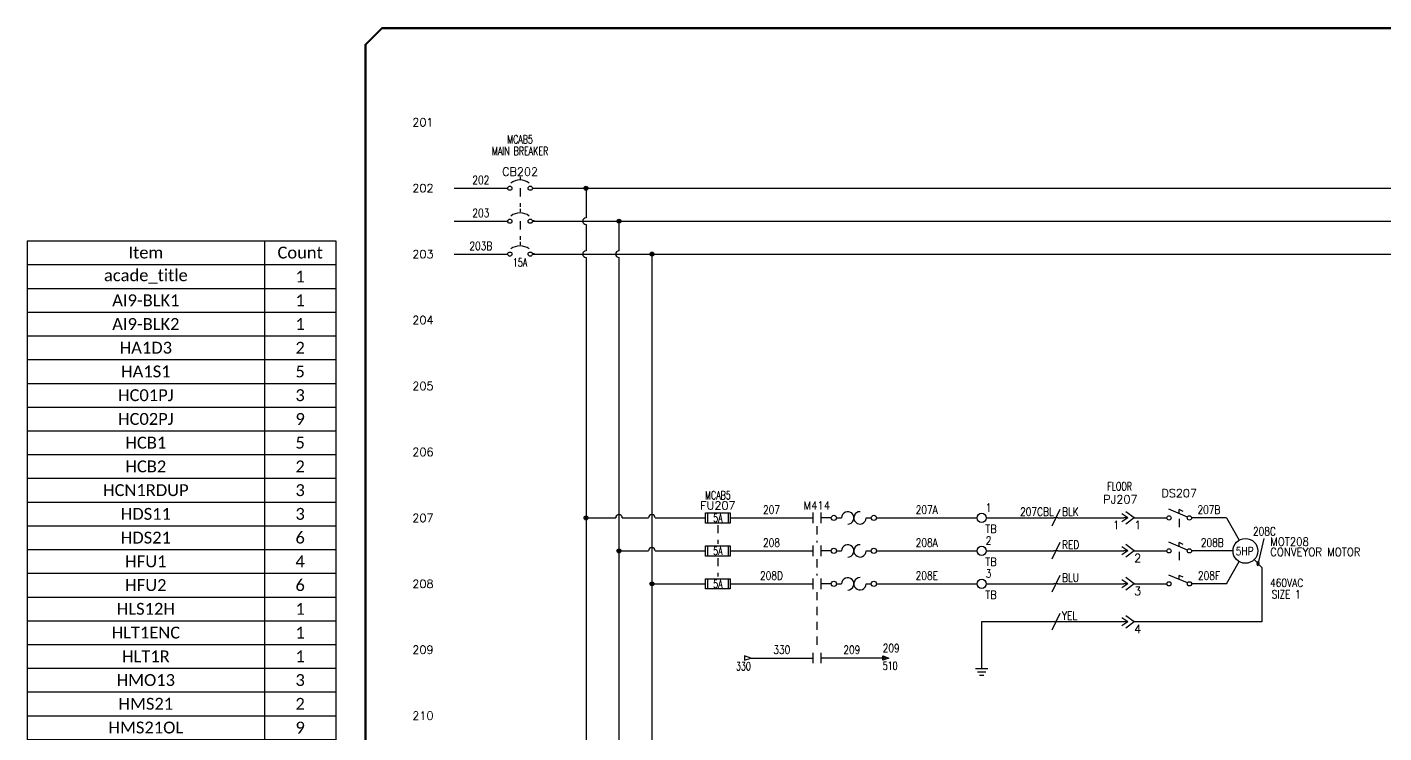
# Model space of a CAD drawing. Header units: inches. Extents: x -5.1 to 33.5, y 0 to 22.4.
# Drawn here: x -5.1 to 15.47, y 11.74 to 22.44 of the extents above; entities that cross this region are included whole.
import ezdxf
from ezdxf.enums import TextEntityAlignment as Align

# ---------------------------------------------------------------- set-up
doc = ezdxf.new("R2010")
doc.units = ezdxf.units.IN
doc.header["$MEASUREMENT"] = 0
doc.linetypes.add('HIDDEN2', pattern=[0.1875, 0.125, -0.0625])
doc.layers.add('BLK_10AWG', color=252, linetype='Continuous', lineweight=30)
for name, color, linetype in [('BLK_14AWG', 252, 'Continuous'), ('BLU_14AWG', 5, 'Continuous'), ('DESC', 150, 'Continuous'), ('GRN', 86, 'Continuous'), ('LINK', 252, 'HIDDEN2'), ('LOC', 8, 'Continuous'), ('MISC', 7, 'Continuous'), ('RED_14AWG', 1, 'Continuous'), ('SYMS', 7, 'Continuous'), ('TAGFIXED', 7, 'Continuous'), ('TAGS', 150, 'Continuous'), ('TERMS', 123, 'Continuous'), ('TITLE', 7, 'Continuous'), ('WIRENO', 72, 'Continuous'), ('WIREREF', 52, 'Continuous'), ('XREF', 7, 'Continuous'), ('YEL_14AWG', 2, 'Continuous')]:
    doc.layers.add(name, color=color, linetype=linetype)
doc.styles.add('ITALIC', font='ITALIC')
doc.styles.add('SIMPLEX', font='SIMPLEX')
doc.styles.get("Standard").update_dxf_attribs({"font": 'calibri.ttf'})
doc.styles.add('WD', font='romans.shx')

# ---------------------------------------------------------------- blocks, each defined once
blk = doc.blocks.new('WD_MLRH')
at = {"style": 'WD'}
blk.add_attdef('RUNGFIRST', text='', height=0.125, dxfattribs=at).set_placement((-0.25, 0), align=Align.MIDDLE_RIGHT)
at = {"style": 'WD', "flags": 1}
for tag, p in [('RUNGHORV', (-0.25, -0.127)), ('RUNGDIST', (-0.25, -0.2)), ('RUNGINC', (-0.25, -0.163)), ('WIRE-START', (-0.25, -0.356)), ('WIRE-GSUF', (-0.25, -0.396)), ('WIREMODE', (-0.25, -0.281)), ('RUNGCNT', (-0.25, -0.237)), ('WIREFMT', (-0.25, -0.321)), ('PH3SPACE', (-0.25, -0.437))]:
    blk.add_attdef(tag, text='', height=0.025, dxfattribs=at).set_placement(p, align=Align.RIGHT)
blk = doc.blocks.new('WDDOT')
for radius in [0.03, 0.0187, 0.00929]:
    blk.add_circle((0, 0), radius)
blk = doc.blocks.new('HFU2')
for p, q in [((-0.188, -0.078), (-0.188, 0.078)), ((-0.188, 0.078), (0.188, 0.078)), ((-0.156, 0.078), (-0.156, -0.078)), ((0.156, 0.078), (0.156, -0.078)), ((0.188, 0.078), (0.188, -0.078)), ((0.188, -0.078), (-0.188, -0.078))]:
    blk.add_line(p, q)
at = {"style": 'WD', "width": 0.7}
for tag, p in [('INST', (0, 0.451)), ('LOC', (0, 0.281))]:
    blk.add_attdef(tag, text='', height=0.125, dxfattribs=at).set_placement(p, align=Align.CENTER)
at = {"style": 'WD'}
blk.add_attdef('TAG2', text='', height=0.125, dxfattribs=at).set_placement((0, 0.125), align=Align.CENTER)
at = {"linetype": 'Continuous', "style": 'WD', "flags": 9}
for tag, p in [('FAMILY', (0.157, 0.251)), ('ASSYCODE', (0.188, 0.235)), ('MFG', (0.156, 0.083)), ('CAT', (0.156, 0.102))]:
    blk.add_attdef(tag, text='', height=0.01, dxfattribs=at).set_placement(p, align=Align.CENTER)
at = {"style": 'WD', "width": 0.7}
blk.add_attdef('RATING1', text='', height=0.125, dxfattribs=at).set_placement((0, 0), align=Align.MIDDLE_CENTER)
at = {"style": 'WD', "flags": 1}
for tag, p in [('X4TERM01', (-0.188, 0)), ('X1TERM02', (0.188, 0))]:
    blk.add_attdef(tag, p, '', height=0.01, dxfattribs=at)
at = {"style": 'WD'}
for tag, p in [('X2LINK', (0, 0.109)), ('X8LINK', (0, -0.109))]:
    blk.add_attdef(tag, p, '', height=0.01, dxfattribs=at)
at = {"linetype": 'Continuous', "style": 'WD', "flags": 8}
blk.add_attdef('TERM01', text='', height=0.125, dxfattribs=at).set_placement((-0.25, -0.031), align=Align.TOP_RIGHT)
blk.add_attdef('TERM02', text='', height=0.125, dxfattribs=at).set_placement((0.25, -0.031), align=Align.TOP_LEFT)
blk = doc.blocks.new('HMS21OL')
at = {"linetype": 'Continuous'}
for p, q in [((-0.062, 0.08), (-0.062, -0.08)), ((0.062, 0.08), (0.062, -0.08))]:
    blk.add_line(p, q, dxfattribs=at)
for p, q in [((0.219, 0), (0.062, 0)), ((0.299, 0), (0.375, 0)), ((0.75, 0), (0.826, 0))]:
    blk.add_line(p, q)
for centre in [(0.259, 0), (0.866, 0)]:
    blk.add_circle(centre, 0.04, dxfattribs=at)
for centre, start, end in [((0.469, 0), 270.001, 540.002), ((0.656, 0), 90, 360.001)]:
    blk.add_arc(centre, 0.0938, start, end)
at = {"style": 'WD'}
for tag, width, p in [('INST', 0.7, (0, 0.451)), ('TAG2', 0.9, (0, 0.125)), ('LOC', 0.7, (0, 0.281)), ('XREF', 0.7, (0, -0.297)), ('DESC1', 0.7, (0, -0.454)), ('DESC2', 0.7, (0, -0.61)), ('DESC3', 0.7, (0, -0.766))]:
    blk.add_attdef(tag, text='', height=0.125, dxfattribs=dict(at, width=width)).set_placement(p, align=Align.CENTER)
for tag, p, flags in [('X4TERM01', (-0.062, 0), 1), ('FAMILY', (0.097, 0.053), 9), ('CONTACT', (0.097, 0.036), 1), ('X1TERM02', (0.906, 0), 1)]:
    blk.add_attdef(tag, p, '', height=0.01, dxfattribs=dict(at, flags=flags))
for tag, p in [('X2LINK', (0, 0.125)), ('X8LINK', (0, -0.125))]:
    blk.add_attdef(tag, p, '', height=0.01, dxfattribs=at)
at = {"linetype": 'Continuous', "style": 'WD', "flags": 8}
blk.add_attdef('TERM01', text='', height=0.125, dxfattribs=at).set_placement((-0.125, -0.031), align=Align.TOP_RIGHT)
blk.add_attdef('TERM02', text='', height=0.125, dxfattribs=at).set_placement((0.969, -0.031), align=Align.TOP_LEFT)
blk = doc.blocks.new('HDS11')
for p, q in [((0.126, 0.013), (-0.156, 0.13)), ((0, 0.065), (0, 0.125)), ((0.062, 0.099), (0, 0.125))]:
    blk.add_line(p, q)
for centre in [(-0.155, 0), (0.155, 0)]:
    blk.add_circle(centre, 0.0322)
at = {"style": 'WD', "width": 0.7}
for tag, p in [('INST', (0, 0.951)), ('LOC', (0, 0.781)), ('DESC1', (0, 0.625)), ('DESC2', (0, 0.469)), ('RATING1', (0, 0.156)), ('XREF', (0, -0.236))]:
    blk.add_attdef(tag, text='', height=0.125, dxfattribs=at).set_placement(p, align=Align.CENTER)
at = {"style": 'WD'}
blk.add_attdef('TAG1', text='', height=0.125, dxfattribs=at).set_placement((0, 0.312), align=Align.CENTER)
for tag, p in [('X2LINK', (0, 0.438)), ('X8LINK', (0, -0.016))]:
    blk.add_attdef(tag, p, '', height=0.01, dxfattribs=at)
for tag, p, flags in [('X4TERM01', (-0.188, 0), 1), ('X1TERM02', (0.188, 0), 1), ('FAMILY', (0.206, 0.131), 9)]:
    blk.add_attdef(tag, p, '', height=0.01, dxfattribs=dict(at, flags=flags))
at = {"linetype": 'Continuous', "style": 'WD', "flags": 9}
for tag, p in [('ASSYCODE', (0.219, 0.062)), ('MFG', (0.228, 0.089)), ('CAT', (0.23, 0.108))]:
    blk.add_attdef(tag, text='', height=0.01, dxfattribs=at).set_placement(p, align=Align.CENTER)
at = {"linetype": 'Continuous', "style": 'WD', "flags": 8}
blk.add_attdef('TERM01', text='', height=0.125, dxfattribs=at).set_placement((-0.25, -0.031), align=Align.TOP_RIGHT)
blk.add_attdef('TERM02', text='', height=0.125, dxfattribs=at).set_placement((0.25, -0.031), align=Align.TOP_LEFT)
blk = doc.blocks.new('HDS21')
for p, q in [((0.126, 0.013), (-0.156, 0.13)), ((0, 0.065), (0, 0.125)), ((0.062, 0.099), (0, 0.125))]:
    blk.add_line(p, q)
for centre in [(-0.155, 0), (0.155, 0)]:
    blk.add_circle(centre, 0.0322)
at = {"style": 'WD', "width": 0.7}
for tag, p in [('INST', (0, 0.951)), ('LOC', (0, 0.781)), ('DESC1', (0, 0.625)), ('DESC2', (0, 0.469)), ('RATING1', (0, 0.156)), ('XREF', (0, -0.236))]:
    blk.add_attdef(tag, text='', height=0.125, dxfattribs=at).set_placement(p, align=Align.CENTER)
at = {"style": 'WD'}
blk.add_attdef('TAG2', text='', height=0.125, dxfattribs=at).set_placement((0, 0.312), align=Align.CENTER)
for tag, p in [('X2LINK', (0, 0.281)), ('X8LINK', (0, -0.016))]:
    blk.add_attdef(tag, p, '', height=0.01, dxfattribs=at)
for tag, p, flags in [('X4TERM01', (-0.188, 0), 1), ('X1TERM02', (0.188, 0), 1), ('FAMILY', (0.206, 0.131), 9)]:
    blk.add_attdef(tag, p, '', height=0.01, dxfattribs=dict(at, flags=flags))
at = {"linetype": 'Continuous', "style": 'WD', "flags": 8}
blk.add_attdef('TERM01', text='', height=0.125, dxfattribs=at).set_placement((-0.25, -0.031), align=Align.TOP_RIGHT)
blk.add_attdef('TERM02', text='', height=0.125, dxfattribs=at).set_placement((0.25, -0.031), align=Align.TOP_LEFT)
blk = doc.blocks.new('HCB1')
blk.add_line((0, 0.173), (0, 0.126))
for centre in [(-0.155, 0), (0.155, 0)]:
    blk.add_circle(centre, 0.0322)
blk.add_arc((0, -0.109), 0.234, 53.1301, 126.8699)
at = {"style": 'WD', "width": 0.7}
for tag, p in [('INST', (0, 0.826)), ('DESC1', (0, 0.5)), ('LOC', (0, 0.656)), ('DESC2', (0, 0.344)), ('RATING1', (0, -0.188)), ('XREF', (0, -0.344))]:
    blk.add_attdef(tag, text='', height=0.125, dxfattribs=at).set_placement(p, align=Align.CENTER)
at = {"style": 'WD'}
blk.add_attdef('TAG1', text='', height=0.125, dxfattribs=at).set_placement((0, 0.188), align=Align.CENTER)
for tag, p in [('X2LINK', (0, 0.219)), ('X8LINK', (0, 0))]:
    blk.add_attdef(tag, p, '', height=0.01, dxfattribs=at)
for tag, p, flags in [('X4TERM01', (-0.188, 0), 1), ('X1TERM02', (0.188, 0), 1), ('FAMILY', (0.205, 0.152), 9)]:
    blk.add_attdef(tag, p, '', height=0.01, dxfattribs=dict(at, flags=flags))
at = {"linetype": 'Continuous', "style": 'WD', "flags": 9}
for tag, p in [('ASSYCODE', (0.219, 0.062)), ('MFG', (0.228, 0.089)), ('CAT', (0.23, 0.108))]:
    blk.add_attdef(tag, text='', height=0.01, dxfattribs=at).set_placement(p, align=Align.CENTER)
at = {"linetype": 'Continuous', "style": 'WD', "flags": 8}
blk.add_attdef('TERM01', text='', height=0.125, dxfattribs=at).set_placement((-0.25, -0.031), align=Align.TOP_RIGHT)
blk.add_attdef('TERM02', text='', height=0.125, dxfattribs=at).set_placement((0.25, -0.031), align=Align.TOP_LEFT)
blk = doc.blocks.new('HCB2')
at = {"linetype": 'HIDDEN2'}
blk.add_line((0, 0.187), (0, 0.141), dxfattribs=at)
for centre in [(-0.155, 0), (0.155, 0)]:
    blk.add_circle(centre, 0.0322)
blk.add_arc((0, -0.109), 0.234, 53.1301, 126.8699)
at = {"style": 'WD', "width": 0.7}
for tag, p in [('INST', (0, 0.863)), ('DESC1', (0, 0.537)), ('LOC', (0, 0.693)), ('DESC2', (0, 0.38)), ('RATING1', (0, -0.188)), ('XREF', (0, -0.344))]:
    blk.add_attdef(tag, text='', height=0.125, dxfattribs=at).set_placement(p, align=Align.CENTER)
at = {"style": 'WD'}
blk.add_attdef('TAG2', text='', height=0.125, dxfattribs=at).set_placement((0, 0.224), align=Align.CENTER)
for tag, p in [('X2LINK', (0, 0.219)), ('X8LINK', (0, 0)), ('X1TERM02', (0.188, 0))]:
    blk.add_attdef(tag, p, '', height=0.01, dxfattribs=at)
for tag, p, flags in [('X4TERM01', (-0.188, 0), 1), ('FAMILY', (0.054, 0.183), 9)]:
    blk.add_attdef(tag, p, '', height=0.01, dxfattribs=dict(at, flags=flags))
at = {"linetype": 'Continuous', "style": 'WD', "flags": 8}
blk.add_attdef('TERM01', text='', height=0.125, dxfattribs=at).set_placement((-0.25, -0.031), align=Align.TOP_RIGHT)
blk.add_attdef('TERM02', text='', height=0.125, dxfattribs=at).set_placement((0.25, -0.031), align=Align.TOP_LEFT)
blk = doc.blocks.new('HMS21')
at = {"linetype": 'Continuous'}
for p, q in [((-0.062, 0.08), (-0.062, -0.08)), ((0.062, 0.08), (0.062, -0.08))]:
    blk.add_line(p, q, dxfattribs=at)
at = {"style": 'WD'}
for tag, width, p in [('INST', 0.7, (0, 0.451)), ('TAG2', 0.9, (0, 0.125)), ('LOC', 0.7, (0, 0.281)), ('XREF', 0.7, (0, -0.297)), ('DESC1', 0.7, (0, -0.454)), ('DESC2', 0.7, (0, -0.61)), ('DESC3', 0.7, (0, -0.766))]:
    blk.add_attdef(tag, text='', height=0.125, dxfattribs=dict(at, width=width)).set_placement(p, align=Align.CENTER)
for tag, p, flags in [('X4TERM01', (-0.062, 0), 1), ('X1TERM02', (0.062, 0), 1), ('FAMILY', (0.097, 0.053), 9), ('CONTACT', (0.097, 0.036), 1)]:
    blk.add_attdef(tag, p, '', height=0.01, dxfattribs=dict(at, flags=flags))
for tag, p in [('X2LINK', (0, 0.125)), ('X8LINK', (0, -0.125))]:
    blk.add_attdef(tag, p, '', height=0.01, dxfattribs=at)
at = {"linetype": 'Continuous', "style": 'WD', "flags": 8}
blk.add_attdef('TERM01', text='', height=0.125, dxfattribs=at).set_placement((-0.125, -0.031), align=Align.TOP_RIGHT)
blk.add_attdef('TERM02', text='', height=0.125, dxfattribs=at).set_placement((0.125, -0.031), align=Align.TOP_LEFT)
blk = doc.blocks.new('HC01PJ')
for p, q in [((-0.031, 0), (-0.125, 0.062)), ((-0.031, 0), (-0.125, -0.062)), ((-0.031, 0), (-0.094, 0)), ((0.062, 0), (-0.062, 0.094)), ((0.062, 0), (-0.062, -0.094))]:
    blk.add_line(p, q)
at = {"style": 'WD', "width": 0.7}
for tag, p in [('LOC', (0.094, 0.68)), ('DESC1', (0.094, 0.511)), ('DESC2', (0.094, 0.354))]:
    blk.add_attdef(tag, p, '', height=0.125, dxfattribs=at)
at = {"style": 'WD'}
for tag, p, height in [('TAG1', (0.094, 0.094), 0.125), ('X2LINK', (-0.062, 0.125), 0.01), ('X8LINK', (-0.062, -0.125), 0.01)]:
    blk.add_attdef(tag, p, '', height=height, dxfattribs=at)
for tag, p, flags in [('X4TERMDESC01', (-0.106, 0.022), 1), ('X4TERM01', (-0.094, 0), 1), ('FAMILY', (0.048, 0.121), 9), ('X1TERM02', (0.062, 0), 1), ('X1TERMDESC02', (0.067, 0.016), 1)]:
    blk.add_attdef(tag, p, '', height=0.01, dxfattribs=dict(at, flags=flags))
at = {"linetype": 'Continuous', "style": 'WD', "flags": 9}
for tag, p in [('ASSYCODE', (0.067, 0.044)), ('MFG', (0.072, 0.057)), ('CAT', (0.073, 0.077))]:
    blk.add_attdef(tag, text='', height=0.01, dxfattribs=at).set_placement(p, align=Align.CENTER)
at = {"linetype": 'Continuous', "style": 'WD', "flags": 8}
blk.add_attdef('TERM01', text='', height=0.125, dxfattribs=at).set_placement((-0.156, -0.047), align=Align.TOP_RIGHT)
blk.add_attdef('TERM02', text='', height=0.125, dxfattribs=at).set_placement((0.062, -0.047), align=Align.TOP_LEFT)
blk = doc.blocks.new('HC02PJ')
for p, q in [((-0.031, 0), (-0.125, 0.062)), ((-0.031, 0), (-0.125, -0.062)), ((-0.031, 0), (-0.094, 0)), ((0.062, 0), (-0.062, 0.094)), ((0.062, 0), (-0.062, -0.094))]:
    blk.add_line(p, q)
at = {"style": 'WD', "width": 0.7}
for tag, p in [('LOC', (0.094, 0.68)), ('DESC1', (0.094, 0.511)), ('DESC2', (0.094, 0.354))]:
    blk.add_attdef(tag, p, '', height=0.125, dxfattribs=at)
at = {"style": 'WD'}
for tag, p, height in [('TAG2', (0.094, 0.094), 0.125), ('X2LINK', (-0.062, 0.125), 0.01), ('X8LINK', (-0.062, -0.125), 0.01)]:
    blk.add_attdef(tag, p, '', height=height, dxfattribs=at)
for tag, p, flags in [('X4TERMDESC01', (-0.113, 0.019), 1), ('X4TERM01', (-0.094, 0), 1), ('FAMILY', (0.048, 0.121), 9), ('X1TERM02', (0.062, 0), 1), ('X1TERMDESC02', (0.067, 0.014), 1)]:
    blk.add_attdef(tag, p, '', height=0.01, dxfattribs=dict(at, flags=flags))
at = {"linetype": 'Continuous', "style": 'WD', "flags": 8}
blk.add_attdef('TERM01', text='', height=0.125, dxfattribs=at).set_placement((-0.156, -0.047), align=Align.TOP_RIGHT)
blk.add_attdef('TERM02', text='', height=0.125, dxfattribs=at).set_placement((0.062, -0.047), align=Align.TOP_LEFT)
blk = doc.blocks.new('HW01')
for p, q in [((0.062, 0.125), (-0.062, -0.125)), ((0.031, 0), (-0.031, 0))]:
    blk.add_line(p, q)
at = {"style": 'WD', "width": 0.7, "flags": 1}
for tag, p in [('INST', (0, 0.357)), ('LOC', (0, 0.188)), ('XREF', (0, -0.3)), ('DESC1', (0, -0.456)), ('DESC2', (0, -0.613))]:
    blk.add_attdef(tag, text='', height=0.125, dxfattribs=at).set_placement(p, align=Align.CENTER)
at = {"style": 'WD', "width": 0.8}
blk.add_attdef('TAG1', text='', height=0.125, dxfattribs=at).set_placement((-0.031, 0.031), align=Align.RIGHT)
at = {"style": 'WD', "flags": 1}
for tag, p in [('X4TERM01', (-0.031, 0)), ('X1TERM01', (0.031, 0))]:
    blk.add_attdef(tag, p, '', height=0.01, dxfattribs=at)
at = {"linetype": 'Continuous', "style": 'WD', "flags": 9}
blk.add_attdef('ASSYCODE', text='', height=0.01, dxfattribs=at).set_placement((0.029, 0.042), align=Align.CENTER)
at = {"style": 'WD'}
for tag, p in [('X2LINK', (0, 0.125)), ('X8LINK', (0, -0.125))]:
    blk.add_attdef(tag, p, '', height=0.01, dxfattribs=at)
at = {"style": 'WD', "flags": 9}
blk.add_attdef('FAMILY', text='', height=0.01, dxfattribs=at).set_placement((0.023, 0.118), align=Align.CENTER)
at = {"style": 'WD', "width": 0.8}
blk.add_attdef('RATING1', (0.094, 0.031), '', height=0.125, dxfattribs=at)
at = {"style": 'WD', "width": 0.8, "flags": 1}
blk.add_attdef('MFG', text='', height=0.0938, dxfattribs=at).set_placement((-0.125, -0.031), align=Align.TOP_RIGHT)
blk.add_attdef('CAT', text='', height=0.0938, dxfattribs=at).set_placement((0.031, -0.031), align=Align.TOP_LEFT)
blk = doc.blocks.new('HW02')
for p, q in [((0.062, 0.125), (-0.062, -0.125)), ((0.031, 0), (-0.031, 0))]:
    blk.add_line(p, q)
at = {"style": 'WD', "width": 0.7, "flags": 1}
for tag, p in [('INST', (0, 0.357)), ('LOC', (0, 0.188)), ('XREF', (0, -0.3)), ('DESC1', (0, -0.456)), ('DESC2', (0, -0.613))]:
    blk.add_attdef(tag, text='', height=0.125, dxfattribs=at).set_placement(p, align=Align.CENTER)
at = {"style": 'WD', "width": 0.8}
blk.add_attdef('TAG2', text='', height=0.125, dxfattribs=at).set_placement((-0.031, 0.031), align=Align.RIGHT)
at = {"style": 'WD', "flags": 1}
for tag, p in [('X4TERM01', (-0.031, 0)), ('X1TERM01', (0.031, 0))]:
    blk.add_attdef(tag, p, '', height=0.01, dxfattribs=at)
at = {"style": 'WD'}
for tag, p in [('X2LINK', (0, 0.125)), ('X8LINK', (0, -0.125))]:
    blk.add_attdef(tag, p, '', height=0.01, dxfattribs=at)
at = {"style": 'WD', "flags": 9}
blk.add_attdef('FAMILY', text='', height=0.01, dxfattribs=at).set_placement((0.023, 0.118), align=Align.CENTER)
at = {"style": 'WD', "width": 0.8}
blk.add_attdef('RATING1', (0.094, 0.031), '', height=0.125, dxfattribs=at)
blk = doc.blocks.new('HA1D3')
blk.add_lwpolyline([(-0.094, 0), (-0.094, -0.031), (0, 0), (-0.094, 0.031), (-0.094, 0)])
at = {"style": 'WD', "width": 0.8, "flags": 8}
blk.add_attdef('WIRENO', text='', height=0.125, dxfattribs=at).set_placement((0, 0.094), align=Align.RIGHT)
at = {"style": 'WD', "flags": 1}
blk.add_attdef('SIGCODE', text='', height=0.01, dxfattribs=at).set_placement((-0.02, 0.047), align=Align.RIGHT)
blk.add_attdef('X1TERM01', (0, 0), '', height=0.01, dxfattribs=at)
at = {"style": 'WD', "width": 0.7}
for tag, p in [('XREF', (0, -0.188)), ('DESC1', (0, -0.375))]:
    blk.add_attdef(tag, text='', height=0.125, dxfattribs=at).set_placement(p, align=Align.RIGHT)
blk = doc.blocks.new('HA1S1')
for points in [[(0, 0), (0, 0.031), (0.094, 0), (0, -0.031), (0, 0)], [(0.011, 0.016), (0.011, -0.016), (0.058, 0), (0.011, 0.016)]]:
    blk.add_lwpolyline(points)
at = {"style": 'WD', "width": 0.8, "flags": 8}
blk.add_attdef('WIRENO', (0, 0.087), '', height=0.125, dxfattribs=at)
at = {"style": 'WD', "flags": 1}
for tag, p in [('SIGCODE', (-0.02, 0.047)), ('X4TERM01', (0, 0))]:
    blk.add_attdef(tag, p, '', height=0.01, dxfattribs=at)
at = {"style": 'WD', "width": 0.7}
for tag, p in [('XREF', (0, -0.181)), ('DESC1', (0, -0.356))]:
    blk.add_attdef(tag, p, '', height=0.125, dxfattribs=at)
blk = doc.blocks.new('VGND2')
for p, q in [((0.09375, 0), (-0.09375, 0)), ((-0.0625, -0.046875), (0.0625, -0.046875)), ((-0.03125, -0.09375), (0.03125, -0.09375))]:
    blk.add_line(p, q)
at = {"style": 'WD', "flags": 1}
blk.add_attdef('X2TERM01', (0, 0), '', height=0.01, dxfattribs=at)
blk = doc.blocks.new('HFU1')
for p, q in [((-0.188, -0.078), (-0.188, 0.078)), ((-0.188, 0.078), (0.188, 0.078)), ((-0.156, 0.078), (-0.156, -0.078)), ((0.156, 0.078), (0.156, -0.078)), ((0.188, 0.078), (0.188, -0.078)), ((0.188, -0.078), (-0.188, -0.078))]:
    blk.add_line(p, q)
at = {"style": 'WD', "width": 0.7}
for tag, p in [('INST', (0, 0.451)), ('LOC', (0, 0.281))]:
    blk.add_attdef(tag, text='', height=0.125, dxfattribs=at).set_placement(p, align=Align.CENTER)
at = {"style": 'WD'}
blk.add_attdef('TAG1', text='', height=0.125, dxfattribs=at).set_placement((0, 0.125), align=Align.CENTER)
at = {"linetype": 'Continuous', "style": 'WD', "flags": 9}
for tag, p in [('ASSYCODE', (0.157, 0.251)), ('MFG', (0.156, 0.083)), ('CAT', (0.156, 0.102))]:
    blk.add_attdef(tag, text='', height=0.01, dxfattribs=at).set_placement(p, align=Align.CENTER)
at = {"style": 'WD', "width": 0.7}
blk.add_attdef('RATING1', text='', height=0.125, dxfattribs=at).set_placement((0, 0), align=Align.MIDDLE_CENTER)
at = {"style": 'WD'}
for tag, p, flags in [('X4TERM01', (-0.188, 0), 1), ('FAMILY', (0.129, 0.108), 9), ('X1TERM02', (0.188, 0), 1)]:
    blk.add_attdef(tag, p, '', height=0.01, dxfattribs=dict(at, flags=flags))
for tag, p in [('X2LINK', (0, 0.109)), ('X8LINK', (0, -0.109))]:
    blk.add_attdef(tag, p, '', height=0.01, dxfattribs=at)
at = {"linetype": 'Continuous', "style": 'WD', "flags": 8}
blk.add_attdef('TERM01', text='', height=0.125, dxfattribs=at).set_placement((-0.25, -0.031), align=Align.TOP_RIGHT)
blk.add_attdef('TERM02', text='', height=0.125, dxfattribs=at).set_placement((0.25, -0.031), align=Align.TOP_LEFT)
blk = doc.blocks.new('HT0002')
blk.add_circle((0, 0), 0.0699)
at = {"style": 'WD', "width": 0.7}
for tag, p in [('INST', (0.062, 0.42)), ('LOC', (0.062, 0.25))]:
    blk.add_attdef(tag, p, '', height=0.125, dxfattribs=at)
at = {"linetype": 'Continuous', "style": 'WD'}
for tag, p, height, width, flags in [('TERM01', (0.062, 0.094), 0.125, 0.8, 8), ('TAGSTRIP', (0.053, -0.229), 0.125, 0.9, 8), ('CAT', (0.213, -0.406), 0.109, 0.8, 1)]:
    blk.add_attdef(tag, p, '', height=height, dxfattribs=dict(at, width=width, flags=flags))
at = {"style": 'WD', "flags": 1}
for tag, p, height in [('X4TERM01', (-0.07, 0), 0.01), ('X4TERMDESC01', (-0.055, -0.023), 0.025), ('X2TERMDESC01', (-0.006, 0.029), 0.025), ('X2TERM01', (0, 0.07), 0.01), ('X2PIN01', (0.033, 0.084), 0.025), ('X1TERMDESC01', (0.039, 0.007), 0.025), ('X1TERM01', (0.07, 0), 0.01), ('X1PIN01', (0.087, 0.016), 0.025), ('X4PIN01', (-0.114, -0.038), 0.025), ('X8TERM01', (0, -0.07), 0.01), ('X8TERMDESC01', (0, -0.054), 0.025), ('X8PIN01', (0.026, -0.096), 0.025), ('LINKTERM', (0.095, -0.072), 0.025), ('STRIPSEQ', (0.29, -0.074), 0.025)]:
    blk.add_attdef(tag, p, '', height=height, dxfattribs=at)
at = {"linetype": 'Continuous', "style": 'WD', "width": 0.8, "flags": 1}
blk.add_attdef('MFG', text='', height=0.109, dxfattribs=at).set_placement((0.088, -0.406), align=Align.RIGHT)
at = {"style": 'WD', "width": 0.7, "flags": 1}
blk.add_attdef('ASSYCODE', (0.062, -0.281), '', height=0.01, dxfattribs=at)
blk = doc.blocks.new('acade_title')
at = {"layer": 'TITLE', "const_width": 0.0312}
blk.add_lwpolyline([(30.594, 0.281), (30.594, 22.177), (30.344, 22.427), (0.281, 22.427), (0.031, 22.177), (0.031, 0.281), (0.281, 0.031), (30.344, 0.031)], close=True, dxfattribs=at)
at = {"layer": 'TITLE', "color": 1, "style": 'ITALIC'}
for tag, height, p in [('TITLE#1', 0.125, (32.156, 3.406)), ('TITLE#2', 0.125, (32.156, 3.204)), ('TITLE#3', 0.125, (32.156, 3.001)), ('TITLE#4', 0.125, (32.156, 2.799)), ('DWG#', 0.2, (32.156, 0.826))]:
    blk.add_attdef(tag, text='', height=height, dxfattribs=at).set_placement(p, align=Align.CENTER)
at = {"layer": 'TITLE', "color": 1, "style": 'SIMPLEX'}
blk.add_attdef('CAD#', (30.826, 1.958), '', height=0.0938, rotation=90, dxfattribs=at)
at = {"layer": 'TITLE', "color": 1}
for tag, p, height, style in [('ENGINEER', (31.237, 1.958), 0.0938, 'ITALIC'), ('CHKDBY', (32.424, 1.958), 0.0938, 'ITALIC'), ('JOB#', (31.464, 1.644), 0.0938, 'SIMPLEX'), ('DRAWNBY', (32.494, 1.644), 0.0938, 'ITALIC'), ('SCALE', (31.353, 1.344), 0.0938, 'SIMPLEX'), ('DATE', (32.408, 1.344), 0.0938, 'SIMPLEX'), ('SHTS', (32.532, 0.25), 0.2, 'ITALIC')]:
    blk.add_attdef(tag, p, '', height=height, dxfattribs=dict(at, style=style))
at = {"layer": 'TITLE', "color": 1, "style": 'ITALIC'}
blk.add_attdef('SH#', text='', height=0.2, dxfattribs=at).set_placement((31.881, 0.25), align=Align.RIGHT)
at = {"layer": 'TITLE', "color": 7, "flags": 9}
blk.add_attdef('WD_TB', (31.219, 0.031), '', height=0.125, dxfattribs=at)
blk = doc.blocks.new('HMO13')
blk.add_circle((0, 0), 0.188)
at = {"style": 'WD'}
for tag, p, width in [('INST', (0.381, 0.403), 0.7), ('TAG1', (0.375, 0.077), 0.9), ('DESC1', (0.376, -0.079), 0.9), ('DESC2', (0.376, -0.235), 0.9), ('DESC3', (0.376, -0.391), 0.9), ('RATING3', (0.375, -0.548), 0.8), ('RATING4', (0.375, -0.704), 0.8), ('WDTAGALT', (0.375, -0.875), 0.7)]:
    blk.add_attdef(tag, p, '', height=0.125, dxfattribs=dict(at, width=width))
at = {"style": 'WD', "width": 0.7, "flags": 1}
blk.add_attdef('LOC', (0.381, 0.234), '', height=0.125, dxfattribs=at)
at = {"style": 'WD', "width": 0.8}
blk.add_attdef('RATING1', text='', height=0.125, dxfattribs=at).set_placement((0, 0), align=Align.CENTER)
at = {"style": 'WD', "flags": 1}
for tag, p in [('X4TERM02', (-0.188, 0)), ('X0TERM01', (-0.094, 0.162)), ('X0TERM03', (-0.094, -0.162)), ('X0TERM04', (0.133, -0.133))]:
    blk.add_attdef(tag, p, '', height=0.0125, dxfattribs=at)
at = {"linetype": 'Continuous', "style": 'WD', "flags": 9}
blk.add_attdef('ASSYCODE', text='', height=0.01, dxfattribs=at).set_placement((0, 0.125), align=Align.CENTER)
at = {"style": 'WD', "flags": 9}
blk.add_attdef('FAMILY', text='', height=0.01, dxfattribs=at).set_placement((-0.005, 0.17), align=Align.CENTER)
at = {"linetype": 'Continuous', "style": 'WD', "flags": 1}
for tag, p in [('MFG', (0, 0.14)), ('CAT', (0, 0.159))]:
    blk.add_attdef(tag, text='', height=0.01, dxfattribs=at).set_placement(p, align=Align.MIDDLE)
at = {"style": 'WD', "width": 0.8}
blk.add_attdef('RATING2', text='', height=0.125, dxfattribs=at).set_placement((0, -0.031), align=Align.TOP_CENTER)
blk = doc.blocks.new('WD_WNH')
at = {"linetype": 'Continuous', "style": 'WD', "width": 0.8}
blk.add_attdef('WIRENO', text='', height=0.125, dxfattribs=at).set_placement((0, 0.062), align=Align.CENTER)
at = {"style": 'WD', "flags": 1}
for tag, p in [('W01USER', (0, 0.078)), ('W02USER', (0, 0.07)), ('W03USER', (0, 0.062)), ('W04USER', (0, 0.055)), ('W05USER', (0, 0.047)), ('W06USER', (0, 0.039)), ('W07USER', (0, 0.031)), ('W08USER', (0, 0.023)), ('W09USER', (0, 0.016)), ('W10USER', (0, 0.008))]:
    blk.add_attdef(tag, text='', height=0.005, dxfattribs=at).set_placement(p, align=Align.CENTER)
blk = doc.blocks.new('*T35')
at = {"color": 0, "linetype": 'ByBlock', "lineweight": -2, "transparency": 16777216}
for p, q in [((0, 0), (4.68, 0)), ((0, 0), (0, -12.603)), ((3.6, 0), (3.6, -12.603)), ((4.68, 0), (4.68, -12.603)), ((0, -0.36), (4.68, -0.36)), ((0, -0.723), (4.68, -0.723)), ((0, -1.083), (4.68, -1.083)), ((0, -1.443), (4.68, -1.443)), ((0, -1.803), (4.68, -1.803)), ((0, -2.163), (4.68, -2.163)), ((0, -2.523), (4.68, -2.523)), ((0, -2.883), (4.68, -2.883)), ((0, -3.243), (4.68, -3.243)), ((0, -3.603), (4.68, -3.603)), ((0, -3.963), (4.68, -3.963)), ((0, -4.323), (4.68, -4.323)), ((0, -4.683), (4.68, -4.683)), ((0, -5.043), (4.68, -5.043)), ((0, -5.403), (4.68, -5.403)), ((0, -5.763), (4.68, -5.763)), ((0, -6.123), (4.68, -6.123)), ((0, -6.483), (4.68, -6.483)), ((0, -6.843), (4.68, -6.843)), ((0, -7.203), (4.68, -7.203)), ((0, -7.563), (4.68, -7.563)), ((0, -7.923), (4.68, -7.923)), ((0, -8.283), (4.68, -8.283)), ((0, -8.643), (4.68, -8.643)), ((0, -9.003), (4.68, -9.003)), ((0, -9.363), (4.68, -9.363)), ((0, -9.723), (4.68, -9.723)), ((0, -10.083), (4.68, -10.083)), ((0, -10.443), (4.68, -10.443)), ((0, -10.803), (4.68, -10.803)), ((0, -11.163), (4.68, -11.163)), ((0, -11.523), (4.68, -11.523)), ((0, -11.883), (4.68, -11.883)), ((0, -12.243), (4.68, -12.243)), ((0, -12.603), (4.68, -12.603))]:
    blk.add_line(p, q, dxfattribs=at)
at = {"color": 0, "transparency": 16777216, "char_height": 0.18, "attachment_point": 5}
for s, insert, width in [('Item', (1.8, -0.18), 3.48), ('Count', (4.14, -0.18), 0.96), ('acade_title', (1.8, -0.542), 3.48), ('1', (4.14, -0.542), 0.96), ('AI9-BLK1', (1.8, -0.903), 3.48), ('1', (4.14, -0.903), 0.96), ('AI9-BLK2', (1.8, -1.263), 3.48), ('1', (4.14, -1.263), 0.96), ('HA1D3', (1.8, -1.623), 3.48), ('2', (4.14, -1.623), 0.96), ('HA1S1', (1.8, -1.983), 3.48), ('5', (4.14, -1.983), 0.96), ('HC01PJ', (1.8, -2.343), 3.48), ('3', (4.14, -2.343), 0.96), ('HC02PJ', (1.8, -2.703), 3.48), ('9', (4.14, -2.703), 0.96), ('HCB1', (1.8, -3.063), 3.48), ('5', (4.14, -3.063), 0.96), ('HCB2', (1.8, -3.423), 3.48), ('2', (4.14, -3.423), 0.96), ('HCN1RDUP', (1.8, -3.783), 3.48), ('3', (4.14, -3.783), 0.96), ('HDS11', (1.8, -4.143), 3.48), ('3', (4.14, -4.143), 0.96), ('HDS21', (1.8, -4.503), 3.48), ('6', (4.14, -4.503), 0.96), ('HFU1', (1.8, -4.863), 3.48), ('4', (4.14, -4.863), 0.96), ('HFU2', (1.8, -5.223), 3.48), ('6', (4.14, -5.223), 0.96), ('HLS12H', (1.8, -5.583), 3.48), ('1', (4.14, -5.583), 0.96), ('HLT1ENC', (1.8, -5.943), 3.48), ('1', (4.14, -5.943), 0.96), ('HLT1R', (1.8, -6.303), 3.48), ('1', (4.14, -6.303), 0.96), ('HMO13', (1.8, -6.663), 3.48), ('3', (4.14, -6.663), 0.96), ('HMS21', (1.8, -7.023), 3.48), ('2', (4.14, -7.023), 0.96), ('HMS21OL', (1.8, -7.383), 3.48), ('9', (4.14, -7.383), 0.96), ('HT0002', (1.8, -7.743), 3.48), ('9', (4.14, -7.743), 0.96), ('HW01', (1.8, -8.103), 3.48), ('3', (4.14, -8.103), 0.96), ('HW02', (1.8, -8.463), 3.48), ('9', (4.14, -8.463), 0.96), ('HXF1D', (1.8, -8.823), 3.48), ('1', (4.14, -8.823), 0.96), ('LOGO', (1.8, -9.183), 3.48), ('1', (4.14, -9.183), 0.96), ('VDS11', (1.8, -9.543), 3.48), ('1', (4.14, -9.543), 0.96), ('VDS21', (1.8, -9.903), 3.48), ('1', (4.14, -9.903), 0.96), ('VFU1', (1.8, -10.263), 3.48), ('2', (4.14, -10.263), 0.96), ('VGND2', (1.8, -10.623), 3.48), ('7', (4.14, -10.623), 0.96), ('WD_M', (1.8, -10.983), 3.48), ('1', (4.14, -10.983), 0.96), ('WD_MLRH', (1.8, -11.343), 3.48), ('2', (4.14, -11.343), 0.96), ('WD_WNH', (1.8, -11.703), 3.48), ('50', (4.14, -11.703), 0.96), ('WD_WNV', (1.8, -12.063), 3.48), ('5', (4.14, -12.063), 0.96), ('WDDOT', (1.8, -12.423), 3.48), ('19', (4.14, -12.423), 0.96)]:
    blk.add_mtext(s, dxfattribs=dict(at, insert=insert, width=width))

msp = doc.modelspace()

# ---------------------------------------------------------------- linework, layer by layer
at = {"layer": 'BLK_10AWG'}
for p, q in [((1.375, 20), (2.188, 20)), ((2.562, 20), (29.5, 20)), ((3.375, 20), (3.375, 19.55)), ((1.375, 19.5), (2.188, 19.5)), ((2.562, 19.5), (29.5, 19.5)), ((3.375, 19.45), (3.375, 19.05)), ((3.875, 19.5), (3.875, 19.05)), ((1.375, 19), (2.188, 19)), ((2.562, 19), (29.5, 19)), ((3.375, 18.95), (3.375, 7)), ((3.875, 18.95), (3.875, 6.5)), ((4.375, 19), (4.375, 6)), ((3.375, 15), (3.825, 15)), ((3.925, 15), (4.325, 15)), ((4.425, 15), (5.188, 15)), ((3.875, 14.5), (4.325, 14.5)), ((4.425, 14.5), (5.188, 14.5)), ((4.375, 14), (5.188, 14))]:
    msp.add_line(p, q, dxfattribs=at)
for centre, start, end in [((3.375, 19.5), 90, 270), ((3.375, 19), 90, 270), ((3.875, 19), 90, 270), ((3.875, 15), 0, 180), ((4.375, 15), 0, 180), ((4.375, 14.5), 0, 180)]:
    msp.add_arc(centre, 0.05, start, end, dxfattribs=at)
at = {"layer": 'BLK_14AWG'}
for p, q in [((5.562, 15), (6.812, 15)), ((7.781, 15), (9.305, 15)), ((9.445, 15), (10.469, 15)), ((10.531, 15), (11.531, 15)), ((11.688, 15), (12.184, 15)), ((13.086, 15), (12.559, 15)), ((13.086, 15), (13.281, 14.662)), ((5.562, 14.5), (6.812, 14.5)), ((7.781, 14.5), (9.305, 14.5)), ((11.688, 14.5), (12.184, 14.5)), ((13.188, 14.5), (12.559, 14.5)), ((13.086, 14), (13.281, 14.338)), ((5.562, 14), (6.812, 14)), ((7.781, 14), (9.305, 14)), ((11.688, 14), (12.184, 14)), ((13.086, 14), (12.559, 14))]:
    msp.add_line(p, q, dxfattribs=at)
at = {"layer": 'BLU_14AWG'}
for p, q in [((9.445, 14), (10.469, 14)), ((10.531, 14), (11.531, 14))]:
    msp.add_line(p, q, dxfattribs=at)
at = {"layer": 'GRN'}
for p, q in [((13.507, 14.367), (13.625, 14.25)), ((13.625, 14.25), (13.625, 13.423)), ((13.625, 13.423), (11.688, 13.423))]:
    msp.add_line(p, q, dxfattribs=at)
at = {"layer": 'LINK'}
for points in [[(2.375, 20), (2.375, 19.719)], [(2.375, 19.5), (2.375, 19.219)], [(5.375, 14.891), (5.375, 14.609)], [(6.875, 14.875), (6.875, 14.625)], [(12.371, 14.984), (12.371, 14.781)], [(12.371, 14.484), (12.371, 14.281)], [(5.375, 14.391), (5.375, 14.109)], [(6.875, 14.375), (6.875, 14.125)], [(6.875, 13.875), (6.875, 13)]]:
    msp.add_lwpolyline(points, dxfattribs=at)
at = {"layer": 'RED_14AWG'}
for p, q in [((9.445, 14.5), (10.469, 14.5)), ((10.531, 14.5), (11.531, 14.5)), ((5.875, 12.875), (6.812, 12.875)), ((7.875, 12.875), (6.938, 12.875))]:
    msp.add_line(p, q, dxfattribs=at)
at = {"layer": 'WIRENO'}
msp.add_lwpolyline([(13.652, 14.685), (13.573, 14.339), (13.554, 14.327), (13.547, 14.297), (13.559, 14.278), (13.578, 14.29), (13.585, 14.32), (13.579, 14.33)], dxfattribs=at)
at = {"layer": 'YEL_14AWG'}
for p, q in [((9.375, 13.423), (9.375, 12.711)), ((10.469, 13.423), (9.375, 13.423)), ((11.531, 13.423), (10.531, 13.423))]:
    msp.add_line(p, q, dxfattribs=at)

# ---------------------------------------------------------------- block references
for name, p in [('acade_title', (0, 0)), ('*T35', (-5.1, 19.203))]:
    msp.add_blockref(name, p)
at = {"layer": 'SYMS'}
ref = msp.add_blockref('WD_MLRH', (1.312, 21), dxfattribs=at)
ref.add_attrib('RUNGFIRST', '201', dxfattribs={"layer": 'MISC', "height": 0.125, "style": 'WD'}).set_placement((1.062, 21), align=Align.MIDDLE_RIGHT)
ref = msp.add_blockref('HCB1', (2.375, 20), dxfattribs=at)
ref.add_attrib('TAG1', 'CB202', dxfattribs={"layer": 'TAGS', "height": 0.125, "style": 'WD'}).set_placement((2.375, 20.188), align=Align.CENTER)
ref.add_attrib('DESC1', 'MAIN BREAKER', dxfattribs={"layer": 'DESC', "height": 0.125, "style": 'WD', "width": 0.7}).set_placement((2.375, 20.5), align=Align.CENTER)
ref.add_attrib('LOC', 'MCAB5', dxfattribs={"layer": 'LOC', "height": 0.125, "style": 'WD', "width": 0.7}).set_placement((2.375, 20.678), align=Align.CENTER)
for name, p in [('WDDOT', (3.375, 20)), ('WDDOT', (3.875, 19.5)), ('WDDOT', (4.375, 19)), ('WDDOT', (3.375, 15)), ('HDS21', (12.371, 14.5)), ('WDDOT', (3.875, 14.5)), ('HMS21OL', (6.875, 14.5)), ('WDDOT', (4.375, 14)), ('HMS21OL', (6.875, 14)), ('HDS21', (12.371, 14)), ('HMS21', (6.875, 12.875)), ('VGND2', (9.375, 12.711))]:
    msp.add_blockref(name, p, dxfattribs=at)
ref = msp.add_blockref('HCB2', (2.375, 19.5), dxfattribs=at)
ref.add_attrib('X1TERM02', '203A', (2.562, 19.5), dxfattribs={"layer": 'MISC', "height": 0.01, "style": 'WD'})
ref = msp.add_blockref('HCB2', (2.375, 19), dxfattribs=at)
ref.add_attrib('X1TERM02', '203C', (2.562, 19), dxfattribs={"layer": 'MISC', "height": 0.01, "style": 'WD'})
ref.add_attrib('RATING1', '15A', dxfattribs={"layer": 'MISC', "height": 0.125, "style": 'WD', "width": 0.7}).set_placement((2.375, 18.812), align=Align.CENTER)
ref = msp.add_blockref('HC01PJ', (11.625, 15), dxfattribs=at)
ref.add_attrib('TERM02', '1', dxfattribs={"layer": 'TERMS', "linetype": 'Continuous', "height": 0.125, "style": 'WD', "flags": 8}).set_placement((11.688, 14.953), align=Align.TOP_LEFT)
ref.add_attrib('TERM01', '1', dxfattribs={"layer": 'TERMS', "linetype": 'Continuous', "height": 0.125, "style": 'WD', "flags": 8}).set_placement((11.469, 14.953), align=Align.TOP_RIGHT)
ref.add_attrib('TAG1', 'PJ207', (11.219, 15.219), dxfattribs={"layer": 'TAGS', "height": 0.125, "style": 'WD'})
ref.add_attrib('LOC', 'FLOOR', (11.28, 15.417), dxfattribs={"layer": 'LOC', "height": 0.125, "style": 'WD', "width": 0.7})
ref = msp.add_blockref('HDS11', (12.371, 15), dxfattribs=at)
ref.add_attrib('TAG1', 'DS207', dxfattribs={"layer": 'TAGS', "height": 0.125, "style": 'WD'}).set_placement((12.371, 15.312), align=Align.CENTER)
ref = msp.add_blockref('HFU1', (5.375, 15), dxfattribs=at)
ref.add_attrib('TAG1', 'FU207', dxfattribs={"layer": 'TAGS', "height": 0.125, "style": 'WD'}).set_placement((5.375, 15.125), align=Align.CENTER)
ref.add_attrib('LOC', 'MCAB5', dxfattribs={"layer": 'LOC', "height": 0.125, "style": 'WD', "width": 0.7}).set_placement((5.375, 15.281), align=Align.CENTER)
ref.add_attrib('RATING1', '5A', dxfattribs={"layer": 'MISC', "height": 0.125, "style": 'WD', "width": 0.7}).set_placement((5.375, 15), align=Align.MIDDLE_CENTER)
ref = msp.add_blockref('HMS21OL', (6.875, 15), dxfattribs=at)
ref.add_attrib('TAG2', 'M414', dxfattribs={"layer": 'TAGS', "height": 0.125, "style": 'WD', "width": 0.9}).set_placement((6.875, 15.125), align=Align.CENTER)
ref = msp.add_blockref('HT0002', (9.375, 15), dxfattribs=at)
ref.add_attrib('TAGSTRIP', 'TB', (9.428, 14.771), dxfattribs={"layer": 'TAGS', "linetype": 'Continuous', "height": 0.125, "style": 'WD', "width": 0.9, "flags": 8})
ref.add_attrib('TERM01', '1', (9.438, 15.094), dxfattribs={"layer": 'TERMS', "linetype": 'Continuous', "height": 0.125, "style": 'WD', "width": 0.8, "flags": 8})
ref = msp.add_blockref('HW01', (10.5, 15), dxfattribs=at)
ref.add_attrib('TAG1F', '207CBL', dxfattribs={"layer": 'TAGFIXED', "height": 0.125, "style": 'WD', "width": 0.8}).set_placement((10.469, 15.031), align=Align.RIGHT)
ref.add_attrib('RATING1', 'BLK', (10.594, 15.031), dxfattribs={"layer": 'MISC', "height": 0.125, "style": 'WD', "width": 0.8})
ref = msp.add_blockref('HT0002', (9.375, 14.5), dxfattribs=at)
ref.add_attrib('TAGSTRIP', 'TB', (9.428, 14.271), dxfattribs={"layer": 'TAGS', "linetype": 'Continuous', "height": 0.125, "style": 'WD', "width": 0.9, "flags": 8})
ref.add_attrib('TERM01', '2', (9.438, 14.594), dxfattribs={"layer": 'TERMS', "linetype": 'Continuous', "height": 0.125, "style": 'WD', "width": 0.8, "flags": 8})
ref = msp.add_blockref('HW02', (10.5, 14.5), dxfattribs=at)
ref.add_attrib('RATING1', 'RED', (10.594, 14.531), dxfattribs={"layer": 'MISC', "height": 0.125, "style": 'WD', "width": 0.8})
ref = msp.add_blockref('HMO13', (13.375, 14.5), dxfattribs=at)
ref.add_attrib('RATING4', '5HP', (13.229, 14.433), dxfattribs={"layer": 'MISC', "height": 0.125, "style": 'WD', "width": 0.8})
ref.add_attrib('RATING3', '460VAC', (13.75, 13.952), dxfattribs={"layer": 'MISC', "height": 0.125, "style": 'WD', "width": 0.8})
ref.add_attrib('RATING1', 'SIZE 1', dxfattribs={"layer": 'MISC', "height": 0.125, "style": 'WD', "width": 0.8}).set_placement((13.993, 13.779), align=Align.CENTER)
ref.add_attrib('DESC1', 'CONVEYOR MOTOR', (13.751, 14.421), dxfattribs={"layer": 'DESC', "height": 0.125, "style": 'WD', "width": 0.9})
ref.add_attrib('TAG1', 'MOT208', (13.75, 14.577), dxfattribs={"layer": 'TAGS', "height": 0.125, "style": 'WD', "width": 0.9})
ref = msp.add_blockref('HFU2', (5.375, 14.5), dxfattribs=at)
ref.add_attrib('RATING1', '5A', dxfattribs={"layer": 'MISC', "height": 0.125, "style": 'WD', "width": 0.7}).set_placement((5.375, 14.5), align=Align.MIDDLE_CENTER)
ref = msp.add_blockref('HC02PJ', (11.625, 14.5), dxfattribs=at)
ref.add_attrib('TERM02', '2', dxfattribs={"layer": 'TERMS', "linetype": 'Continuous', "height": 0.125, "style": 'WD', "flags": 8}).set_placement((11.688, 14.453), align=Align.TOP_LEFT)
ref = msp.add_blockref('HT0002', (9.375, 14), dxfattribs=at)
ref.add_attrib('TAGSTRIP', 'TB', (9.428, 13.771), dxfattribs={"layer": 'TAGS', "linetype": 'Continuous', "height": 0.125, "style": 'WD', "width": 0.9, "flags": 8})
ref.add_attrib('TERM01', '3', (9.438, 14.094), dxfattribs={"layer": 'TERMS', "linetype": 'Continuous', "height": 0.125, "style": 'WD', "width": 0.8, "flags": 8})
ref = msp.add_blockref('HFU2', (5.375, 14), dxfattribs=at)
ref.add_attrib('RATING1', '5A', dxfattribs={"layer": 'MISC', "height": 0.125, "style": 'WD', "width": 0.7}).set_placement((5.375, 14), align=Align.MIDDLE_CENTER)
ref = msp.add_blockref('HW02', (10.5, 14), dxfattribs=at)
ref.add_attrib('RATING1', 'BLU', (10.594, 14.031), dxfattribs={"layer": 'MISC', "height": 0.125, "style": 'WD', "width": 0.8})
ref = msp.add_blockref('HC02PJ', (11.625, 14), dxfattribs=at)
ref.add_attrib('TERM02', '3', dxfattribs={"layer": 'TERMS', "linetype": 'Continuous', "height": 0.125, "style": 'WD', "flags": 8}).set_placement((11.688, 13.953), align=Align.TOP_LEFT)
ref = msp.add_blockref('HW02', (10.5, 13.423), dxfattribs=at)
ref.add_attrib('RATING1', 'YEL', (10.594, 13.454), dxfattribs={"layer": 'MISC', "height": 0.125, "style": 'WD', "width": 0.8})
ref = msp.add_blockref('HC02PJ', (11.625, 13.423), dxfattribs=at)
ref.add_attrib('TERM02', '4', dxfattribs={"layer": 'TERMS', "linetype": 'Continuous', "height": 0.125, "style": 'WD', "flags": 8}).set_placement((11.688, 13.376), align=Align.TOP_LEFT)
ref = msp.add_blockref('HA1S1', (7.875, 12.875), dxfattribs=at)
ref.add_attrib('XREF', '510', (7.875, 12.694), dxfattribs={"layer": 'XREF', "height": 0.125, "style": 'WD', "width": 0.7})
ref.add_attrib('WIRENO', '209', (7.875, 12.963), dxfattribs={"layer": 'WIREREF', "height": 0.125, "style": 'WD', "width": 0.8, "flags": 8})
ref = msp.add_blockref('HA1D3', (5.875, 12.875), dxfattribs=at)
ref.add_attrib('XREF', '330', dxfattribs={"layer": 'XREF', "height": 0.125, "style": 'WD', "width": 0.7}).set_placement((5.875, 12.688), align=Align.RIGHT)
at = {"layer": 'WIRENO'}
ref = msp.add_blockref('WD_WNH', (1.781, 20), dxfattribs=at)
ref.add_attrib('WIRENO', '202', dxfattribs={"linetype": 'Continuous', "height": 0.125, "style": 'WD', "width": 0.8}).set_placement((1.781, 20.062), align=Align.CENTER)
ref = msp.add_blockref('WD_WNH', (1.781, 19.5), dxfattribs=at)
ref.add_attrib('WIRENO', '203', dxfattribs={"linetype": 'Continuous', "height": 0.125, "style": 'WD', "width": 0.8}).set_placement((1.781, 19.562), align=Align.CENTER)
ref = msp.add_blockref('WD_WNH', (1.781, 19), dxfattribs=at)
ref.add_attrib('WIRENO', '203B', dxfattribs={"linetype": 'Continuous', "height": 0.125, "style": 'WD', "width": 0.8}).set_placement((1.781, 19.062), align=Align.CENTER)
ref = msp.add_blockref('WD_WNH', (6.188, 15), dxfattribs=at)
ref.add_attrib('WIRENO', '207', dxfattribs={"linetype": 'Continuous', "height": 0.125, "style": 'WD', "width": 0.8}).set_placement((6.188, 15.062), align=Align.CENTER)
ref = msp.add_blockref('WD_WNH', (8.543, 15), dxfattribs=at)
ref.add_attrib('WIRENO', '207A', dxfattribs={"linetype": 'Continuous', "height": 0.125, "style": 'WD', "width": 0.8}).set_placement((8.543, 15.062), align=Align.CENTER)
ref = msp.add_blockref('WD_WNH', (12.822, 15), dxfattribs=at)
ref.add_attrib('WIRENO', '207B', dxfattribs={"linetype": 'Continuous', "height": 0.125, "style": 'WD', "width": 0.8}).set_placement((12.822, 15.062), align=Align.CENTER)
ref = msp.add_blockref('WD_WNH', (13.566, 14.309), dxfattribs=at)
ref.add_attrib('WIRENO', '208C', dxfattribs={"linetype": 'Continuous', "height": 0.125, "style": 'WD', "width": 0.8}).set_placement((13.663, 14.733), align=Align.CENTER)
ref = msp.add_blockref('WD_WNH', (6.188, 14.5), dxfattribs=at)
ref.add_attrib('WIRENO', '208', dxfattribs={"linetype": 'Continuous', "height": 0.125, "style": 'WD', "width": 0.8}).set_placement((6.188, 14.562), align=Align.CENTER)
ref = msp.add_blockref('WD_WNH', (8.543, 14.5), dxfattribs=at)
ref.add_attrib('WIRENO', '208A', dxfattribs={"linetype": 'Continuous', "height": 0.125, "style": 'WD', "width": 0.8}).set_placement((8.543, 14.562), align=Align.CENTER)
ref = msp.add_blockref('WD_WNH', (12.873, 14.5), dxfattribs=at)
ref.add_attrib('WIRENO', '208B', dxfattribs={"linetype": 'Continuous', "height": 0.125, "style": 'WD', "width": 0.8}).set_placement((12.873, 14.562), align=Align.CENTER)
ref = msp.add_blockref('WD_WNH', (6.188, 14), dxfattribs=at)
ref.add_attrib('WIRENO', '208D', dxfattribs={"linetype": 'Continuous', "height": 0.125, "style": 'WD', "width": 0.8}).set_placement((6.188, 14.062), align=Align.CENTER)
ref = msp.add_blockref('WD_WNH', (8.543, 14), dxfattribs=at)
ref.add_attrib('WIRENO', '208E', dxfattribs={"linetype": 'Continuous', "height": 0.125, "style": 'WD', "width": 0.8}).set_placement((8.543, 14.062), align=Align.CENTER)
ref = msp.add_blockref('WD_WNH', (12.822, 14), dxfattribs=at)
ref.add_attrib('WIRENO', '208F', dxfattribs={"linetype": 'Continuous', "height": 0.125, "style": 'WD', "width": 0.8}).set_placement((12.822, 14.062), align=Align.CENTER)
ref = msp.add_blockref('WD_WNH', (6.344, 12.875), dxfattribs=at)
ref.add_attrib('WIRENO', '330', dxfattribs={"linetype": 'Continuous', "height": 0.125, "style": 'WD', "width": 0.8}).set_placement((6.344, 12.938), align=Align.CENTER)
ref = msp.add_blockref('WD_WNH', (7.406, 12.875), dxfattribs=at)
ref.add_attrib('WIRENO', '209', dxfattribs={"linetype": 'Continuous', "height": 0.125, "style": 'WD', "width": 0.8}).set_placement((7.406, 12.938), align=Align.CENTER)

# ---------------------------------------------------------------- texts
at = {"layer": 'MISC', "style": 'WD'}
for s, p in [('202', (1.062, 20)), ('203', (1.062, 19)), ('204', (1.062, 18)), ('205', (1.062, 17)), ('206', (1.062, 16)), ('207', (1.062, 15)), ('208', (1.062, 14)), ('209', (1.062, 13)), ('210', (1.062, 12))]:
    msp.add_text(s, height=0.125, dxfattribs=at).set_placement(p, align=Align.MIDDLE_RIGHT)

doc.saveas('drawing.dxf')
